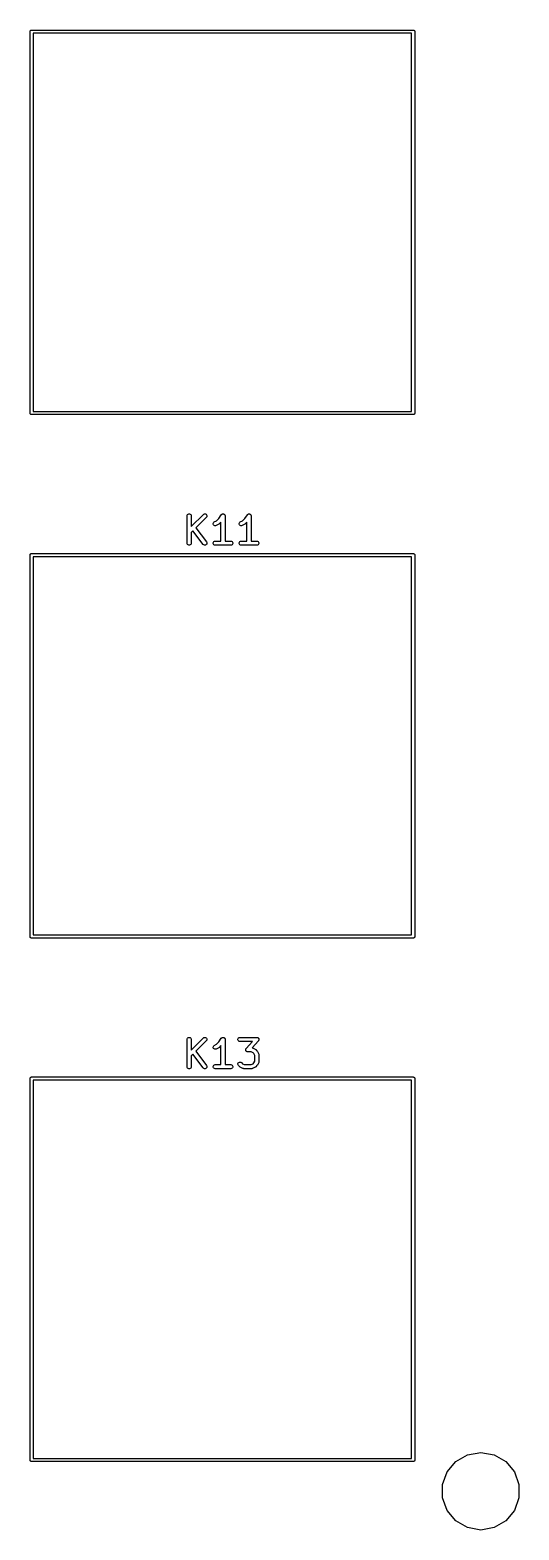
# Model space of a CAD drawing. Extents: x 88.6 to 148.8, y -125.5 to -27.2.
# Drawn here: x 130.9 to 148.8, y -125.5 to -70.6 of the extents above; entities that cross this region are included whole.
import ezdxf

# ---------------------------------------------------------------- set-up
doc = ezdxf.new("R2010")
doc.units = 0
doc.header["$MEASUREMENT"] = 0
doc.layers.add('BLACK', color=7, linetype='CONTINUOUS')

msp = doc.modelspace()

# ---------------------------------------------------------------- linework, layer by layer
at = {"layer": 'BLACK', "linetype": 'CONTINUOUS'}
for p, q in [((130.877, -70.6014), (130.879, -70.5964)), ((130.877, -70.6068), (130.877, -70.6014)), ((130.877, -84.5872), (130.877, -70.6068)), ((130.879, -70.5964), (130.88, -70.5912)), ((130.88, -70.5912), (130.882, -70.5866)), ((130.882, -70.5866), (130.884, -70.5815)), ((130.884, -70.5815), (130.888, -70.5774)), ((130.888, -70.5774), (130.89, -70.5728)), ((130.89, -70.5728), (130.894, -70.5694)), ((130.894, -70.5694), (130.898, -70.5653)), ((130.898, -70.5653), (130.902, -70.5627)), ((130.902, -70.5627), (130.907, -70.5592)), ((130.907, -70.5592), (130.912, -70.5574)), ((130.912, -70.5574), (130.916, -70.5547)), ((130.916, -70.5547), (130.921, -70.5538)), ((130.921, -70.5538), (130.926, -70.552)), ((130.926, -70.552), (130.932, -70.552)), ((130.932, -70.552), (130.932, -70.552)), ((130.932, -70.552), (144.912, -70.552)), ((130.997, -70.672), (130.997, -84.522)), ((144.847, -70.672), (130.997, -70.672)), ((144.847, -84.522), (144.847, -70.672)), ((144.912, -70.552), (144.918, -70.552)), ((144.912, -70.552), (144.912, -70.552)), ((144.918, -70.552), (144.923, -70.5538)), ((144.923, -70.5538), (144.928, -70.5547)), ((144.928, -70.5547), (144.932, -70.5574)), ((144.932, -70.5574), (144.937, -70.5592)), ((144.937, -70.5592), (144.942, -70.5627)), ((144.942, -70.5627), (144.946, -70.5653)), ((144.946, -70.5653), (144.95, -70.5694)), ((144.95, -70.5694), (144.954, -70.5728)), ((144.954, -70.5728), (144.956, -70.5775)), ((144.956, -70.5775), (144.96, -70.5815)), ((144.96, -70.5815), (144.962, -70.5865)), ((144.962, -70.5865), (144.964, -70.5912)), ((144.964, -70.5912), (144.965, -70.5964)), ((144.965, -70.5964), (144.967, -70.6014)), ((144.967, -70.6014), (144.967, -70.6067)), ((144.967, -70.6067), (144.967, -70.6068)), ((144.967, -70.6068), (144.967, -84.5872)), ((130.877, -84.5873), (130.877, -84.5872)), ((130.877, -84.5926), (130.877, -84.5873)), ((130.879, -84.5976), (130.877, -84.5926)), ((130.88, -84.6028), (130.879, -84.5976)), ((130.882, -84.6075), (130.88, -84.6028)), ((130.884, -84.6125), (130.882, -84.6075)), ((130.888, -84.6165), (130.884, -84.6125)), ((130.89, -84.6212), (130.888, -84.6165)), ((130.894, -84.6246), (130.89, -84.6212)), ((130.997, -84.522), (144.847, -84.522)), ((144.954, -84.6212), (144.95, -84.6246)), ((144.956, -84.6165), (144.954, -84.6212)), ((144.96, -84.6125), (144.956, -84.6165)), ((144.962, -84.6075), (144.96, -84.6125)), ((144.964, -84.6028), (144.962, -84.6075)), ((144.965, -84.5976), (144.964, -84.6028)), ((144.967, -84.5926), (144.965, -84.5976)), ((144.967, -84.5872), (144.967, -84.5873)), ((144.967, -84.5873), (144.967, -84.5926)), ((130.898, -84.6287), (130.894, -84.6246)), ((130.902, -84.6313), (130.898, -84.6287)), ((130.907, -84.6348), (130.902, -84.6313)), ((130.912, -84.6366), (130.907, -84.6348)), ((130.916, -84.6393), (130.912, -84.6366)), ((130.921, -84.6402), (130.916, -84.6393)), ((130.926, -84.642), (130.921, -84.6402)), ((130.932, -84.642), (130.926, -84.642)), ((144.912, -84.642), (130.932, -84.642)), ((130.932, -84.642), (130.932, -84.642)), ((144.918, -84.642), (144.912, -84.642)), ((144.912, -84.642), (144.912, -84.642)), ((144.923, -84.6402), (144.918, -84.642)), ((144.928, -84.6393), (144.923, -84.6402)), ((144.932, -84.6366), (144.928, -84.6393)), ((144.937, -84.6348), (144.932, -84.6366)), ((144.942, -84.6313), (144.937, -84.6348)), ((144.946, -84.6287), (144.942, -84.6313)), ((144.95, -84.6246), (144.946, -84.6287)), ((136.633, -88.3524), (136.637, -88.3267)), ((136.633, -89.3524), (136.633, -88.3524)), ((136.637, -88.3267), (136.65, -88.3042)), ((136.65, -88.3042), (136.67, -88.2874)), ((136.67, -88.2874), (136.695, -88.2785)), ((136.695, -88.2785), (136.721, -88.2785)), ((136.721, -88.2785), (136.745, -88.2874)), ((136.745, -88.2874), (136.765, -88.3042)), ((136.765, -88.3042), (136.778, -88.3267)), ((136.778, -88.3267), (136.783, -88.3524)), ((136.783, -88.7427), (137.226, -88.2993)), ((136.783, -88.3524), (136.783, -88.7427)), ((137.332, -88.4054), (136.95, -88.788)), ((137.226, -88.2993), (137.247, -88.2844)), ((137.247, -88.2844), (137.273, -88.2777)), ((137.273, -88.2777), (137.299, -88.2799)), ((137.299, -88.2799), (137.322, -88.2909)), ((137.322, -88.2909), (137.341, -88.3094)), ((137.347, -88.3841), (137.332, -88.4054)), ((137.341, -88.3094), (137.352, -88.333)), ((137.354, -88.3589), (137.347, -88.3841)), ((137.352, -88.333), (137.354, -88.3589)), ((137.711, -88.5288), (137.792, -88.4475)), ((137.792, -88.4475), (137.883, -88.3108)), ((137.883, -88.3108), (137.886, -88.3078)), ((137.886, -88.3078), (137.888, -88.3042)), ((137.888, -88.3042), (137.895, -88.2984)), ((137.895, -88.2984), (137.901, -88.2919)), ((137.901, -88.2919), (137.905, -88.2901)), ((137.905, -88.2901), (137.908, -88.2874)), ((137.908, -88.2874), (137.917, -88.2844)), ((137.917, -88.2844), (137.925, -88.2804)), ((137.925, -88.2804), (137.929, -88.2799)), ((137.929, -88.2799), (137.933, -88.2785)), ((137.933, -88.2785), (137.942, -88.2785)), ((137.942, -88.2785), (137.951, -88.2775)), ((137.951, -88.2775), (137.955, -88.2785)), ((137.955, -88.2785), (137.959, -88.2785)), ((137.959, -88.2785), (137.967, -88.2816)), ((137.967, -88.2816), (137.976, -88.2837)), ((137.976, -88.2837), (137.979, -88.286)), ((137.979, -88.286), (137.983, -88.2874)), ((137.983, -88.2874), (137.99, -88.2932)), ((137.99, -88.2932), (137.998, -88.2981)), ((137.998, -88.2981), (138, -88.3015)), ((138, -88.3015), (138.003, -88.3042)), ((138.003, -88.3042), (138.008, -88.3119)), ((138.008, -88.3119), (138.013, -88.3191)), ((138.013, -88.3191), (138.014, -88.3231)), ((138.014, -88.3231), (138.016, -88.3267)), ((138.016, -88.3267), (138.018, -88.3355)), ((138.018, -88.3355), (138.02, -88.3441)), ((138.02, -88.3441), (138.02, -88.3483)), ((138.02, -88.3483), (138.021, -88.3524)), ((138.021, -88.3524), (138.021, -89.2774)), ((138.663, -88.5288), (138.745, -88.4475)), ((138.745, -88.4475), (138.836, -88.3108)), ((138.836, -88.3108), (138.839, -88.3078)), ((138.839, -88.3078), (138.841, -88.3042)), ((138.841, -88.3042), (138.848, -88.2984)), ((138.848, -88.2984), (138.854, -88.2919)), ((138.854, -88.2919), (138.858, -88.2901)), ((138.858, -88.2901), (138.861, -88.2874)), ((138.861, -88.2874), (138.869, -88.2844)), ((138.869, -88.2844), (138.877, -88.2804)), ((138.877, -88.2804), (138.881, -88.2799)), ((138.881, -88.2799), (138.885, -88.2785)), ((138.885, -88.2785), (138.894, -88.2785)), ((138.894, -88.2785), (138.903, -88.2775)), ((138.903, -88.2775), (138.907, -88.2785)), ((138.907, -88.2785), (138.911, -88.2785)), ((138.911, -88.2785), (138.92, -88.2816)), ((138.92, -88.2816), (138.928, -88.2837)), ((138.928, -88.2837), (138.932, -88.286)), ((138.932, -88.286), (138.936, -88.2874)), ((138.936, -88.2874), (138.943, -88.2932)), ((138.943, -88.2932), (138.95, -88.2981)), ((138.95, -88.2981), (138.952, -88.3015)), ((138.952, -88.3015), (138.956, -88.3042)), ((138.956, -88.3042), (138.96, -88.3119)), ((138.96, -88.3119), (138.965, -88.3191)), ((138.965, -88.3191), (138.967, -88.3231)), ((138.967, -88.3231), (138.969, -88.3267)), ((138.969, -88.3267), (138.97, -88.3355)), ((138.97, -88.3355), (138.973, -88.3441)), ((138.973, -88.3441), (138.972, -88.3483)), ((138.972, -88.3483), (138.973, -88.3524)), ((138.973, -88.3524), (138.973, -89.2774)), ((136.842, -88.8951), (136.783, -88.9549)), ((136.783, -88.9549), (136.783, -89.3524)), ((137.219, -89.3974), (136.842, -88.8951)), ((136.95, -88.788), (137.339, -89.3074)), ((137.585, -88.6336), (137.591, -88.6083)), ((137.588, -88.6595), (137.585, -88.6336)), ((137.6, -88.6828), (137.588, -88.6595)), ((137.591, -88.6083), (137.606, -88.5865)), ((137.619, -88.7007), (137.6, -88.6828)), ((137.606, -88.5865), (137.627, -88.571)), ((137.643, -88.711), (137.619, -88.7007)), ((137.627, -88.571), (137.711, -88.5288)), ((137.669, -88.7126), (137.643, -88.711)), ((137.694, -88.7052), (137.669, -88.7126)), ((137.789, -88.6576), (137.694, -88.7052)), ((137.799, -88.6504), (137.789, -88.6576)), ((137.808, -88.6435), (137.799, -88.6504)), ((137.871, -88.5811), (137.808, -88.6435)), ((137.871, -89.2774), (137.871, -88.5811)), ((138.538, -88.6336), (138.544, -88.6083)), ((138.541, -88.6595), (138.538, -88.6336)), ((138.552, -88.6828), (138.541, -88.6595)), ((138.544, -88.6083), (138.558, -88.5865)), ((138.571, -88.7007), (138.552, -88.6828)), ((138.558, -88.5865), (138.579, -88.571)), ((138.595, -88.711), (138.571, -88.7007)), ((138.579, -88.571), (138.663, -88.5288)), ((138.621, -88.7126), (138.595, -88.711)), ((138.646, -88.7052), (138.621, -88.7126)), ((138.741, -88.6576), (138.646, -88.7052)), ((138.751, -88.6504), (138.741, -88.6576)), ((138.761, -88.6435), (138.751, -88.6504)), ((138.823, -88.5811), (138.761, -88.6435)), ((138.823, -89.2774), (138.823, -88.5811)), ((136.637, -89.378), (136.633, -89.3524)), ((136.65, -89.4006), (136.637, -89.378)), ((136.67, -89.4173), (136.65, -89.4006)), ((136.695, -89.4262), (136.67, -89.4173)), ((136.721, -89.4262), (136.695, -89.4262)), ((136.745, -89.4173), (136.721, -89.4262)), ((136.765, -89.4006), (136.745, -89.4173)), ((136.778, -89.378), (136.765, -89.4006)), ((136.783, -89.3524), (136.778, -89.378)), ((137.238, -89.4152), (137.219, -89.3974)), ((137.262, -89.4254), (137.238, -89.4152)), ((137.288, -89.4268), (137.262, -89.4254)), ((137.313, -89.4193), (137.288, -89.4268)), ((137.334, -89.4037), (137.313, -89.4193)), ((137.348, -89.3818), (137.334, -89.4037)), ((137.339, -89.3074), (137.351, -89.3306)), ((137.354, -89.3565), (137.348, -89.3818)), ((137.351, -89.3306), (137.354, -89.3565)), ((137.586, -89.3394), (137.595, -89.3149)), ((137.586, -89.3654), (137.586, -89.3394)), ((137.595, -89.3899), (137.586, -89.3654)), ((137.595, -89.3149), (137.612, -89.2949)), ((137.612, -89.4098), (137.595, -89.3899)), ((137.612, -89.2949), (137.634, -89.2819)), ((137.634, -89.4229), (137.612, -89.4098)), ((137.634, -89.2819), (137.66, -89.2774)), ((137.66, -89.4274), (137.634, -89.4229)), ((137.66, -89.2774), (137.871, -89.2774)), ((138.232, -89.4274), (137.66, -89.4274)), ((138.021, -89.2774), (138.232, -89.2774)), ((138.232, -89.2774), (138.257, -89.2819)), ((138.257, -89.4229), (138.232, -89.4274)), ((138.257, -89.2819), (138.28, -89.2949)), ((138.28, -89.4098), (138.257, -89.4229)), ((138.28, -89.2949), (138.296, -89.3149)), ((138.296, -89.3899), (138.28, -89.4098)), ((138.296, -89.3149), (138.305, -89.3394)), ((138.305, -89.3654), (138.296, -89.3899)), ((138.305, -89.3394), (138.305, -89.3654)), ((138.539, -89.3394), (138.548, -89.3149)), ((138.539, -89.3654), (138.539, -89.3394)), ((138.548, -89.3899), (138.539, -89.3654)), ((138.548, -89.3149), (138.564, -89.2949)), ((138.564, -89.4098), (138.548, -89.3899)), ((138.564, -89.2949), (138.587, -89.2819)), ((138.587, -89.4229), (138.564, -89.4098)), ((138.587, -89.2819), (138.612, -89.2774)), ((138.612, -89.4274), (138.587, -89.4229)), ((138.612, -89.2774), (138.823, -89.2774)), ((139.184, -89.4274), (138.612, -89.4274)), ((138.973, -89.2774), (139.184, -89.2774)), ((139.184, -89.2774), (139.21, -89.2819)), ((139.21, -89.4229), (139.184, -89.4274)), ((139.21, -89.2819), (139.232, -89.2949)), ((139.232, -89.4098), (139.21, -89.4229)), ((139.232, -89.2949), (139.249, -89.3149)), ((139.249, -89.3899), (139.232, -89.4098)), ((139.249, -89.3149), (139.258, -89.3394)), ((139.258, -89.3654), (139.249, -89.3899)), ((139.258, -89.3394), (139.258, -89.3654)), ((130.877, -89.7784), (130.879, -89.7734)), ((130.877, -89.7838), (130.877, -89.7784)), ((130.877, -103.764), (130.877, -89.7838)), ((130.879, -89.7734), (130.88, -89.7682)), ((130.88, -89.7682), (130.882, -89.7636)), ((130.882, -89.7636), (130.884, -89.7585)), ((130.884, -89.7585), (130.888, -89.7544)), ((130.888, -89.7544), (130.89, -89.7498)), ((130.89, -89.7498), (130.894, -89.7464)), ((130.894, -89.7464), (130.898, -89.7423)), ((130.898, -89.7423), (130.902, -89.7397)), ((130.902, -89.7397), (130.907, -89.7362)), ((130.907, -89.7362), (130.912, -89.7344)), ((130.912, -89.7344), (130.916, -89.7317)), ((130.916, -89.7317), (130.921, -89.7308)), ((130.921, -89.7308), (130.926, -89.729)), ((130.926, -89.729), (130.932, -89.729)), ((130.932, -89.729), (130.932, -89.729)), ((130.932, -89.729), (144.912, -89.729)), ((130.997, -89.849), (130.997, -103.699)), ((144.847, -89.849), (130.997, -89.849)), ((144.847, -103.699), (144.847, -89.849)), ((144.912, -89.729), (144.918, -89.729)), ((144.912, -89.729), (144.912, -89.729)), ((144.918, -89.729), (144.923, -89.7308)), ((144.923, -89.7308), (144.928, -89.7317)), ((144.928, -89.7317), (144.932, -89.7344)), ((144.932, -89.7344), (144.937, -89.7362)), ((144.937, -89.7362), (144.942, -89.7397)), ((144.942, -89.7397), (144.946, -89.7423)), ((144.946, -89.7423), (144.95, -89.7464)), ((144.95, -89.7464), (144.954, -89.7498)), ((144.954, -89.7498), (144.956, -89.7545)), ((144.956, -89.7545), (144.96, -89.7585)), ((144.96, -89.7585), (144.962, -89.7635)), ((144.962, -89.7635), (144.964, -89.7682)), ((144.964, -89.7682), (144.965, -89.7734)), ((144.965, -89.7734), (144.967, -89.7784)), ((144.967, -89.7784), (144.967, -89.7837)), ((144.967, -89.7837), (144.967, -89.7838)), ((144.967, -89.7838), (144.967, -103.764)), ((130.877, -103.77), (130.877, -103.764)), ((130.877, -103.764), (130.877, -103.764)), ((130.879, -103.775), (130.877, -103.77)), ((130.88, -103.78), (130.879, -103.775)), ((130.882, -103.784), (130.88, -103.78)), ((130.884, -103.789), (130.882, -103.784)), ((130.888, -103.794), (130.884, -103.789)), ((130.89, -103.798), (130.888, -103.794)), ((130.894, -103.802), (130.89, -103.798)), ((130.898, -103.806), (130.894, -103.802)), ((130.902, -103.808), (130.898, -103.806)), ((130.907, -103.812), (130.902, -103.808)), ((130.912, -103.814), (130.907, -103.812)), ((130.916, -103.816), (130.912, -103.814)), ((130.921, -103.817), (130.916, -103.816)), ((130.926, -103.819), (130.921, -103.817)), ((130.932, -103.819), (130.926, -103.819)), ((144.912, -103.819), (130.932, -103.819)), ((130.932, -103.819), (130.932, -103.819)), ((130.997, -103.699), (144.847, -103.699)), ((144.918, -103.819), (144.912, -103.819)), ((144.912, -103.819), (144.912, -103.819)), ((144.923, -103.817), (144.918, -103.819)), ((144.928, -103.816), (144.923, -103.817)), ((144.932, -103.814), (144.928, -103.816)), ((144.937, -103.812), (144.932, -103.814)), ((144.942, -103.808), (144.937, -103.812)), ((144.946, -103.806), (144.942, -103.808)), ((144.95, -103.802), (144.946, -103.806)), ((144.954, -103.798), (144.95, -103.802)), ((144.956, -103.794), (144.954, -103.798)), ((144.96, -103.789), (144.956, -103.794)), ((144.962, -103.784), (144.96, -103.789)), ((144.964, -103.78), (144.962, -103.784)), ((144.965, -103.775), (144.964, -103.78)), ((144.967, -103.77), (144.965, -103.775)), ((144.967, -103.764), (144.967, -103.764)), ((144.967, -103.764), (144.967, -103.77)), ((136.633, -107.529), (136.637, -107.504)), ((136.633, -108.529), (136.633, -107.529)), ((136.637, -107.504), (136.65, -107.481)), ((136.65, -107.481), (136.67, -107.464)), ((136.67, -107.464), (136.695, -107.456)), ((136.695, -107.456), (136.721, -107.456)), ((136.721, -107.456), (136.745, -107.464)), ((136.745, -107.464), (136.765, -107.481)), ((136.765, -107.481), (136.778, -107.504)), ((136.778, -107.504), (136.783, -107.529)), ((136.783, -107.92), (137.226, -107.476)), ((136.783, -107.529), (136.783, -107.92)), ((137.332, -107.582), (136.95, -107.965)), ((137.226, -107.476), (137.247, -107.461)), ((137.247, -107.461), (137.273, -107.455)), ((137.273, -107.455), (137.299, -107.457)), ((137.299, -107.457), (137.322, -107.468)), ((137.322, -107.468), (137.341, -107.486)), ((137.347, -107.561), (137.332, -107.582)), ((137.341, -107.486), (137.352, -107.51)), ((137.354, -107.536), (137.347, -107.561)), ((137.352, -107.51), (137.354, -107.536)), ((137.711, -107.706), (137.792, -107.624)), ((137.792, -107.624), (137.883, -107.488)), ((137.883, -107.488), (137.886, -107.485)), ((137.886, -107.485), (137.888, -107.481)), ((137.888, -107.481), (137.895, -107.475)), ((137.895, -107.475), (137.901, -107.469)), ((137.901, -107.469), (137.905, -107.467)), ((137.905, -107.467), (137.908, -107.464)), ((137.908, -107.464), (137.917, -107.461)), ((137.917, -107.461), (137.925, -107.457)), ((137.925, -107.457), (137.929, -107.457)), ((137.929, -107.457), (137.933, -107.456)), ((137.933, -107.456), (137.942, -107.456)), ((137.942, -107.456), (137.951, -107.455)), ((137.951, -107.455), (137.955, -107.456)), ((137.955, -107.456), (137.959, -107.456)), ((137.959, -107.456), (137.967, -107.459)), ((137.967, -107.459), (137.976, -107.461)), ((137.976, -107.461), (137.979, -107.463)), ((137.979, -107.463), (137.983, -107.464)), ((137.983, -107.464), (137.99, -107.47)), ((137.99, -107.47), (137.998, -107.475)), ((137.998, -107.475), (138, -107.479)), ((138, -107.479), (138.003, -107.481)), ((138.003, -107.481), (138.008, -107.489)), ((138.008, -107.489), (138.013, -107.496)), ((138.013, -107.496), (138.014, -107.5)), ((138.014, -107.5), (138.016, -107.504)), ((138.016, -107.504), (138.018, -107.513)), ((138.018, -107.513), (138.02, -107.521)), ((138.02, -107.521), (138.02, -107.525)), ((138.02, -107.525), (138.021, -107.529)), ((138.021, -107.529), (138.021, -108.454)), ((138.491, -107.516), (138.5, -107.492)), ((138.491, -107.542), (138.491, -107.516)), ((138.5, -107.567), (138.491, -107.542)), ((138.5, -107.492), (138.517, -107.472)), ((138.517, -107.587), (138.5, -107.567)), ((138.517, -107.472), (138.539, -107.459)), ((138.539, -107.6), (138.517, -107.587)), ((138.539, -107.459), (138.565, -107.454)), ((138.565, -107.604), (138.539, -107.6)), ((138.565, -107.454), (139.184, -107.454)), ((139.019, -107.604), (138.565, -107.604)), ((138.794, -107.861), (139.019, -107.604)), ((139.24, -107.579), (139.013, -107.839)), ((139.184, -107.454), (139.191, -107.456)), ((139.191, -107.456), (139.198, -107.456)), ((139.198, -107.456), (139.204, -107.458)), ((139.204, -107.458), (139.21, -107.459)), ((139.21, -107.459), (139.216, -107.463)), ((139.216, -107.463), (139.223, -107.465)), ((139.223, -107.465), (139.227, -107.469)), ((139.227, -107.469), (139.232, -107.472)), ((139.232, -107.472), (139.237, -107.478)), ((139.237, -107.478), (139.242, -107.482)), ((139.244, -107.572), (139.24, -107.579)), ((139.242, -107.482), (139.245, -107.487)), ((139.249, -107.567), (139.244, -107.572)), ((139.245, -107.487), (139.249, -107.492)), ((139.249, -107.492), (139.251, -107.499)), ((139.251, -107.561), (139.249, -107.567)), ((139.251, -107.499), (139.255, -107.505)), ((139.254, -107.556), (139.251, -107.561)), ((139.255, -107.549), (139.254, -107.556)), ((139.255, -107.505), (139.256, -107.511)), ((139.258, -107.542), (139.255, -107.549)), ((139.256, -107.511), (139.258, -107.516)), ((139.258, -107.516), (139.258, -107.524)), ((139.258, -107.524), (139.259, -107.531)), ((139.259, -107.531), (139.258, -107.537)), ((139.258, -107.537), (139.258, -107.542)), ((136.842, -108.072), (136.783, -108.132)), ((136.783, -108.132), (136.783, -108.529)), ((137.219, -108.574), (136.842, -108.072)), ((136.95, -107.965), (137.339, -108.484)), ((137.585, -107.811), (137.591, -107.785)), ((137.588, -107.836), (137.585, -107.811)), ((137.6, -107.86), (137.588, -107.836)), ((137.591, -107.785), (137.606, -107.764)), ((137.619, -107.878), (137.6, -107.86)), ((137.606, -107.764), (137.627, -107.748)), ((137.643, -107.888), (137.619, -107.878)), ((137.627, -107.748), (137.711, -107.706)), ((137.669, -107.89), (137.643, -107.888)), ((137.694, -107.882), (137.669, -107.89)), ((137.789, -107.835), (137.694, -107.882)), ((137.799, -107.827), (137.789, -107.835)), ((137.808, -107.821), (137.799, -107.827)), ((137.871, -107.758), (137.808, -107.821)), ((137.871, -108.454), (137.871, -107.758)), ((138.776, -107.909), (138.777, -107.903)), ((138.777, -107.916), (138.776, -107.909)), ((138.777, -107.897), (138.779, -107.89)), ((138.777, -107.903), (138.777, -107.897)), ((138.777, -107.923), (138.777, -107.916)), ((138.779, -107.929), (138.777, -107.923)), ((138.779, -107.89), (138.781, -107.883)), ((138.78, -107.935), (138.779, -107.929)), ((138.783, -107.941), (138.78, -107.935)), ((138.781, -107.883), (138.784, -107.878)), ((138.786, -107.948), (138.783, -107.941)), ((138.784, -107.878), (138.786, -107.873)), ((138.786, -107.873), (138.79, -107.867)), ((138.789, -107.952), (138.786, -107.948)), ((138.792, -107.957), (138.789, -107.952)), ((138.79, -107.867), (138.794, -107.861)), ((138.798, -107.962), (138.792, -107.957)), ((138.802, -107.968), (138.798, -107.962)), ((138.807, -107.971), (138.802, -107.968)), ((138.812, -107.974), (138.807, -107.971)), ((138.819, -107.977), (138.812, -107.974)), ((138.825, -107.981), (138.819, -107.977)), ((138.831, -107.982), (138.825, -107.981)), ((138.836, -107.984), (138.831, -107.982)), ((138.843, -107.984), (138.836, -107.984)), ((138.851, -107.985), (138.843, -107.984)), ((138.976, -107.985), (138.851, -107.985)), ((139.044, -108.02), (138.976, -107.985)), ((139.013, -107.839), (139.019, -107.84)), ((139.019, -107.84), (139.023, -107.842)), ((139.023, -107.842), (139.027, -107.843)), ((139.027, -107.843), (139.122, -107.891)), ((139.075, -108.05), (139.044, -108.02)), ((139.109, -108.119), (139.075, -108.05)), ((139.109, -108.321), (139.109, -108.119)), ((139.122, -107.891), (139.132, -107.898)), ((139.132, -107.898), (139.142, -107.905)), ((139.142, -107.905), (139.189, -107.953)), ((139.189, -107.953), (139.196, -107.962)), ((139.196, -107.962), (139.203, -107.972)), ((139.203, -107.972), (139.251, -108.067)), ((139.251, -108.067), (139.252, -108.071)), ((139.252, -108.071), (139.254, -108.075)), ((139.254, -108.075), (139.256, -108.084)), ((139.256, -108.084), (139.258, -108.092)), ((139.258, -108.092), (139.258, -108.097)), ((139.258, -108.097), (139.259, -108.101)), ((139.259, -108.101), (139.259, -108.339)), ((136.637, -108.555), (136.633, -108.529)), ((136.65, -108.578), (136.637, -108.555)), ((136.67, -108.594), (136.65, -108.578)), ((136.695, -108.603), (136.67, -108.594)), ((136.721, -108.603), (136.695, -108.603)), ((136.745, -108.594), (136.721, -108.603)), ((136.765, -108.578), (136.745, -108.594)), ((136.778, -108.555), (136.765, -108.578)), ((136.783, -108.529), (136.778, -108.555)), ((137.238, -108.592), (137.219, -108.574)), ((137.262, -108.602), (137.238, -108.592)), ((137.288, -108.604), (137.262, -108.602)), ((137.313, -108.596), (137.288, -108.604)), ((137.334, -108.581), (137.313, -108.596)), ((137.348, -108.559), (137.334, -108.581)), ((137.339, -108.484), (137.351, -108.508)), ((137.354, -108.533), (137.348, -108.559)), ((137.351, -108.508), (137.354, -108.533)), ((137.586, -108.516), (137.595, -108.492)), ((137.586, -108.542), (137.586, -108.516)), ((137.595, -108.567), (137.586, -108.542)), ((137.595, -108.492), (137.612, -108.472)), ((137.612, -108.587), (137.595, -108.567)), ((137.612, -108.472), (137.634, -108.459)), ((137.634, -108.6), (137.612, -108.587)), ((137.634, -108.459), (137.66, -108.454)), ((137.66, -108.604), (137.634, -108.6)), ((137.66, -108.454), (137.871, -108.454)), ((138.232, -108.604), (137.66, -108.604)), ((138.021, -108.454), (138.232, -108.454)), ((138.232, -108.454), (138.257, -108.459)), ((138.257, -108.6), (138.232, -108.604)), ((138.257, -108.459), (138.28, -108.472)), ((138.28, -108.587), (138.257, -108.6)), ((138.28, -108.472), (138.296, -108.492)), ((138.296, -108.567), (138.28, -108.587)), ((138.296, -108.492), (138.305, -108.516)), ((138.305, -108.542), (138.296, -108.567)), ((138.305, -108.516), (138.305, -108.542)), ((138.49, -108.441), (138.492, -108.415)), ((138.497, -108.466), (138.49, -108.441)), ((138.492, -108.415), (138.503, -108.391)), ((138.512, -108.487), (138.497, -108.466)), ((138.503, -108.391), (138.522, -108.373)), ((138.559, -108.535), (138.512, -108.487)), ((138.522, -108.373), (138.545, -108.362)), ((138.545, -108.362), (138.571, -108.359)), ((138.569, -108.542), (138.559, -108.535)), ((138.579, -108.549), (138.569, -108.542)), ((138.571, -108.359), (138.597, -108.366)), ((138.674, -108.596), (138.579, -108.549)), ((138.597, -108.366), (138.618, -108.381)), ((138.618, -108.381), (138.657, -108.42)), ((138.657, -108.42), (138.725, -108.454)), ((138.678, -108.598), (138.674, -108.596)), ((138.682, -108.6), (138.678, -108.598)), ((138.691, -108.601), (138.682, -108.6)), ((138.699, -108.604), (138.691, -108.601)), ((138.703, -108.604), (138.699, -108.604)), ((138.708, -108.604), (138.703, -108.604)), ((138.993, -108.604), (138.708, -108.604)), ((138.725, -108.454), (138.976, -108.454)), ((138.976, -108.454), (139.044, -108.42)), ((138.998, -108.604), (138.993, -108.604)), ((139.002, -108.604), (138.998, -108.604)), ((139.01, -108.601), (139.002, -108.604)), ((139.019, -108.6), (139.01, -108.601)), ((139.023, -108.598), (139.019, -108.6)), ((139.027, -108.596), (139.023, -108.598)), ((139.122, -108.549), (139.027, -108.596)), ((139.044, -108.42), (139.075, -108.39)), ((139.075, -108.39), (139.109, -108.321)), ((139.132, -108.542), (139.122, -108.549)), ((139.142, -108.535), (139.132, -108.542)), ((139.189, -108.487), (139.142, -108.535)), ((139.196, -108.477), (139.189, -108.487)), ((139.203, -108.468), (139.196, -108.477)), ((139.251, -108.372), (139.203, -108.468)), ((139.252, -108.368), (139.251, -108.372)), ((139.254, -108.365), (139.252, -108.368)), ((139.256, -108.356), (139.254, -108.365)), ((139.258, -108.347), (139.256, -108.356)), ((139.259, -108.339), (139.258, -108.343)), ((139.258, -108.343), (139.258, -108.347)), ((130.877, -108.955), (130.879, -108.95)), ((130.877, -108.961), (130.877, -108.955)), ((130.877, -122.941), (130.877, -108.961)), ((130.879, -108.95), (130.88, -108.945)), ((130.88, -108.945), (130.882, -108.941)), ((130.882, -108.941), (130.884, -108.936)), ((130.884, -108.936), (130.888, -108.931)), ((130.888, -108.931), (130.89, -108.927)), ((130.89, -108.927), (130.894, -108.923)), ((130.894, -108.923), (130.898, -108.919)), ((130.898, -108.919), (130.902, -108.917)), ((130.902, -108.917), (130.907, -108.913)), ((130.907, -108.913), (130.912, -108.911)), ((130.912, -108.911), (130.916, -108.909)), ((130.916, -108.909), (130.921, -108.908)), ((130.921, -108.908), (130.926, -108.906)), ((130.926, -108.906), (130.932, -108.906)), ((130.932, -108.906), (130.932, -108.906)), ((130.932, -108.906), (144.912, -108.906)), ((130.997, -109.026), (130.997, -122.876)), ((144.847, -109.026), (130.997, -109.026)), ((144.847, -122.876), (144.847, -109.026)), ((144.912, -108.906), (144.918, -108.906)), ((144.912, -108.906), (144.912, -108.906)), ((144.918, -108.906), (144.923, -108.908)), ((144.923, -108.908), (144.928, -108.909)), ((144.928, -108.909), (144.932, -108.911)), ((144.932, -108.911), (144.937, -108.913)), ((144.937, -108.913), (144.942, -108.917)), ((144.942, -108.917), (144.946, -108.919)), ((144.946, -108.919), (144.95, -108.923)), ((144.95, -108.923), (144.954, -108.927)), ((144.954, -108.927), (144.956, -108.931)), ((144.956, -108.931), (144.96, -108.936)), ((144.96, -108.936), (144.962, -108.941)), ((144.962, -108.941), (144.964, -108.945)), ((144.964, -108.945), (144.965, -108.95)), ((144.965, -108.95), (144.967, -108.955)), ((144.967, -108.955), (144.967, -108.961)), ((144.967, -108.961), (144.967, -108.961)), ((144.967, -108.961), (144.967, -122.941)), ((130.877, -122.947), (130.877, -122.941)), ((130.877, -122.941), (130.877, -122.941)), ((130.879, -122.952), (130.877, -122.947)), ((130.88, -122.957), (130.879, -122.952)), ((130.882, -122.961), (130.88, -122.957)), ((130.884, -122.966), (130.882, -122.961)), ((130.888, -122.971), (130.884, -122.966)), ((130.89, -122.975), (130.888, -122.971)), ((130.894, -122.979), (130.89, -122.975)), ((130.898, -122.983), (130.894, -122.979)), ((130.902, -122.985), (130.898, -122.983)), ((130.907, -122.989), (130.902, -122.985)), ((130.912, -122.991), (130.907, -122.989)), ((130.916, -122.993), (130.912, -122.991)), ((130.921, -122.994), (130.916, -122.993)), ((130.926, -122.996), (130.921, -122.994)), ((130.932, -122.996), (130.926, -122.996)), ((144.912, -122.996), (130.932, -122.996)), ((130.932, -122.996), (130.932, -122.996)), ((130.997, -122.876), (144.847, -122.876)), ((144.918, -122.996), (144.912, -122.996)), ((144.912, -122.996), (144.912, -122.996)), ((144.923, -122.994), (144.918, -122.996)), ((144.928, -122.993), (144.923, -122.994)), ((144.932, -122.991), (144.928, -122.993)), ((144.937, -122.989), (144.932, -122.991)), ((144.942, -122.985), (144.937, -122.989)), ((144.946, -122.983), (144.942, -122.985)), ((144.95, -122.979), (144.946, -122.983)), ((144.954, -122.975), (144.95, -122.979)), ((144.956, -122.971), (144.954, -122.975)), ((144.96, -122.966), (144.956, -122.971)), ((144.962, -122.961), (144.96, -122.966)), ((144.964, -122.957), (144.962, -122.961)), ((144.965, -122.952), (144.964, -122.957)), ((144.967, -122.947), (144.965, -122.952)), ((144.967, -122.941), (144.967, -122.941)), ((144.967, -122.941), (144.967, -122.947)), ((146.152, -123.368), (146.47, -122.99)), ((146.47, -122.99), (146.897, -122.743)), ((146.897, -122.743), (147.383, -122.657)), ((147.383, -122.657), (147.87, -122.743)), ((147.87, -122.743), (148.297, -122.99)), ((148.297, -122.99), (148.615, -123.368)), ((145.983, -123.832), (146.152, -123.368)), ((148.615, -123.368), (148.784, -123.832)), ((145.983, -124.326), (145.983, -123.832)), ((148.784, -123.832), (148.784, -124.326)), ((146.152, -124.79), (145.983, -124.326)), ((148.784, -124.326), (148.615, -124.79)), ((146.47, -125.168), (146.152, -124.79)), ((146.897, -125.415), (146.47, -125.168)), ((148.297, -125.168), (147.87, -125.415)), ((148.615, -124.79), (148.297, -125.168)), ((147.383, -125.501), (146.897, -125.415)), ((147.87, -125.415), (147.383, -125.501))]:
    msp.add_line(p, q, dxfattribs=at)

doc.saveas('drawing.dxf')
